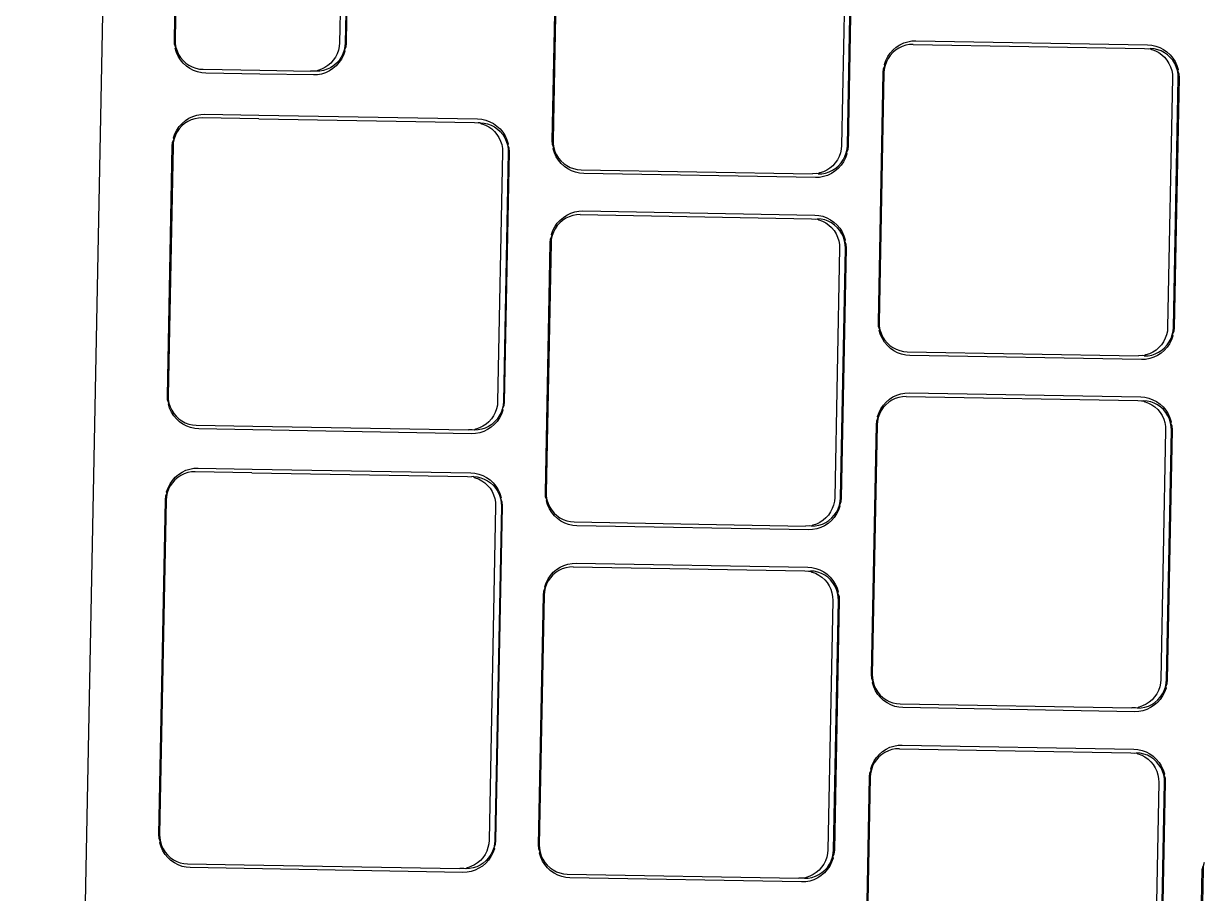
# Model space of a CAD drawing. Header units: millimetres. Extents: x -9564 to 100156, y -26854 to 24346.
# Drawn here: x 72390.7 to 72446.6, y -20660.9 to -20619.7 of the extents above; entities that cross this region are included whole.
import ezdxf

# ---------------------------------------------------------------- set-up
doc = ezdxf.new("R2010")
doc.units = ezdxf.units.MM
doc.header["$LTSCALE"] = 100
doc.layers.add('Muebles', color=112, linetype='Continuous')

msp = doc.modelspace()

# ---------------------------------------------------------------- linework, layer by layer
at = {"layer": 'Muebles'}
for p, q in [((72390.722, -20812.073), (72395.325, -20575.923)), ((72397.86, -20620.522), (72398.091, -20608.705)), ((72398.126, -20608.711), (72397.895, -20620.516)), ((72405.912, -20608.848), (72405.682, -20620.654)), ((72406.185, -20608.853), (72405.955, -20620.659)), ((72406.221, -20608.848), (72405.99, -20620.665)), ((72415.757, -20625.279), (72415.987, -20613.461)), ((72416.022, -20613.468), (72415.792, -20625.273)), ((72429.686, -20613.709), (72429.456, -20625.514)), ((72429.729, -20625.519), (72429.959, -20613.714)), ((72429.994, -20613.709), (72429.764, -20625.526)), ((72397.869, -20620.719), (72397.86, -20620.522)), ((72397.935, -20620.873), (72397.869, -20620.719)), ((72397.895, -20620.516), (72397.903, -20620.696)), ((72397.903, -20620.696), (72397.935, -20620.873)), ((72405.682, -20620.654), (72405.667, -20620.833)), ((72405.955, -20620.659), (72405.94, -20620.838)), ((72405.99, -20620.665), (72405.974, -20620.862)), ((72432.048, -20620.862), (72432.216, -20620.753)), ((72432.216, -20620.753), (72432.397, -20620.667)), ((72432.491, -20620.774), (72432.322, -20620.829)), ((72432.397, -20620.667), (72432.587, -20620.605)), ((72432.665, -20620.742), (72432.491, -20620.774)), ((72432.587, -20620.605), (72432.783, -20620.569)), ((72432.841, -20620.734), (72432.665, -20620.742)), ((72432.783, -20620.569), (72432.976, -20620.559)), ((72432.841, -20620.734), (72443.802, -20620.927)), ((72432.976, -20620.559), (72443.947, -20620.753)), ((72443.947, -20620.753), (72444.14, -20620.769)), ((72444.14, -20620.769), (72444.335, -20620.812)), ((72397.904, -20620.919), (72397.935, -20620.873)), ((72397.965, -20621.112), (72397.904, -20620.919)), ((72397.935, -20620.873), (72397.988, -20621.044)), ((72398.049, -20621.295), (72397.965, -20621.112)), ((72397.988, -20621.044), (72398.063, -20621.206)), ((72398.157, -20621.466), (72398.049, -20621.295)), ((72398.063, -20621.206), (72398.158, -20621.357)), ((72405.488, -20621.337), (72405.387, -20621.485)), ((72405.569, -20621.178), (72405.488, -20621.337)), ((72405.629, -20621.008), (72405.569, -20621.178)), ((72405.667, -20620.833), (72405.629, -20621.008)), ((72405.761, -20621.342), (72405.66, -20621.49)), ((72405.842, -20621.182), (72405.761, -20621.342)), ((72405.863, -20621.251), (72405.771, -20621.432)), ((72405.902, -20621.013), (72405.842, -20621.182)), ((72405.931, -20621.06), (72405.863, -20621.251)), ((72405.94, -20620.838), (72405.902, -20621.013)), ((72405.974, -20620.862), (72405.902, -20621.013)), ((72405.902, -20621.013), (72405.931, -20621.06)), ((72431.555, -20621.49), (72431.647, -20621.31)), ((72431.647, -20621.31), (72431.761, -20621.143)), ((72431.759, -20621.252), (72431.657, -20621.4)), ((72431.878, -20621.119), (72431.759, -20621.252)), ((72431.761, -20621.143), (72431.896, -20620.993)), ((72432.013, -20621.003), (72431.878, -20621.119)), ((72431.896, -20620.993), (72432.048, -20620.862)), ((72432.162, -20620.906), (72432.013, -20621.003)), ((72432.322, -20620.829), (72432.162, -20620.906)), ((72443.802, -20620.927), (72443.978, -20620.942)), ((72443.978, -20620.942), (72444.075, -20620.932)), ((72444.251, -20620.947), (72444.075, -20620.932)), ((72444.075, -20620.932), (72444.151, -20620.98)), ((72444.151, -20620.98), (72444.317, -20621.041)), ((72444.424, -20620.985), (72444.251, -20620.947)), ((72444.317, -20621.041), (72444.474, -20621.123)), ((72444.335, -20620.812), (72444.522, -20620.88)), ((72444.59, -20621.045), (72444.424, -20620.985)), ((72444.474, -20621.123), (72444.619, -20621.225)), ((72444.522, -20620.88), (72444.699, -20620.973)), ((72444.747, -20621.128), (72444.59, -20621.045)), ((72444.619, -20621.225), (72444.75, -20621.346)), ((72444.699, -20620.973), (72444.862, -20621.088)), ((72444.892, -20621.23), (72444.747, -20621.128)), ((72444.75, -20621.346), (72444.864, -20621.483)), ((72444.862, -20621.088), (72445.01, -20621.225)), ((72445.023, -20621.351), (72444.892, -20621.23)), ((72445.01, -20621.225), (72445.138, -20621.379)), ((72398.286, -20621.621), (72398.157, -20621.466)), ((72398.158, -20621.357), (72398.272, -20621.494)), ((72398.272, -20621.494), (72398.403, -20621.615)), ((72398.433, -20621.757), (72398.286, -20621.621)), ((72398.403, -20621.615), (72398.548, -20621.718)), ((72398.596, -20621.872), (72398.433, -20621.757)), ((72398.548, -20621.718), (72398.705, -20621.8)), ((72398.773, -20621.965), (72398.596, -20621.872)), ((72398.705, -20621.8), (72398.871, -20621.861)), ((72398.871, -20621.861), (72399.044, -20621.899)), ((72399.044, -20621.899), (72399.22, -20621.914)), ((72404.823, -20621.908), (72404.655, -20621.963)), ((72404.983, -20621.831), (72404.823, -20621.908)), ((72405.132, -20621.734), (72404.983, -20621.831)), ((72405.256, -20621.836), (72405.096, -20621.913)), ((72405.267, -20621.618), (72405.132, -20621.734)), ((72405.37, -20621.879), (72405.202, -20621.989)), ((72405.405, -20621.739), (72405.256, -20621.836)), ((72405.387, -20621.485), (72405.267, -20621.618)), ((72405.522, -20621.748), (72405.37, -20621.879)), ((72405.541, -20621.623), (72405.405, -20621.739)), ((72405.657, -20621.598), (72405.522, -20621.748)), ((72405.66, -20621.49), (72405.541, -20621.623)), ((72405.771, -20621.432), (72405.657, -20621.598)), ((72431.428, -20622.077), (72431.445, -20621.88)), ((72431.445, -20621.88), (72431.516, -20621.728)), ((72431.478, -20621.904), (72431.463, -20622.083)), ((72431.516, -20621.728), (72431.478, -20621.904)), ((72431.487, -20621.682), (72431.555, -20621.49)), ((72431.516, -20621.728), (72431.487, -20621.682)), ((72431.576, -20621.559), (72431.516, -20621.728)), ((72431.657, -20621.4), (72431.576, -20621.559)), ((72444.864, -20621.483), (72444.959, -20621.634)), ((72444.959, -20621.634), (72445.034, -20621.797)), ((72445.137, -20621.488), (72445.023, -20621.351)), ((72445.034, -20621.797), (72445.088, -20621.968)), ((72445.232, -20621.639), (72445.137, -20621.488)), ((72445.138, -20621.379), (72445.246, -20621.55)), ((72445.307, -20621.802), (72445.232, -20621.639)), ((72445.246, -20621.55), (72445.33, -20621.733)), ((72445.361, -20621.973), (72445.307, -20621.802)), ((72445.33, -20621.733), (72445.391, -20621.927)), ((72398.961, -20622.033), (72398.773, -20621.965)), ((72399.155, -20622.076), (72398.961, -20622.033)), ((72399.348, -20622.092), (72399.155, -20622.076)), ((72399.22, -20621.914), (72401.907, -20621.961)), ((72401.904, -20622.138), (72399.348, -20622.092)), ((72404.442, -20622.182), (72401.904, -20622.138)), ((72401.907, -20621.961), (72404.304, -20622.003)), ((72404.481, -20621.995), (72404.304, -20622.003)), ((72404.636, -20622.173), (72404.442, -20622.182)), ((72404.577, -20622.008), (72404.481, -20621.995)), ((72404.655, -20621.963), (72404.577, -20622.008)), ((72404.754, -20621.999), (72404.577, -20622.008)), ((72404.832, -20622.137), (72404.636, -20622.173)), ((72404.928, -20621.967), (72404.754, -20621.999)), ((72405.022, -20622.075), (72404.832, -20622.137)), ((72405.096, -20621.913), (72404.928, -20621.967)), ((72405.202, -20621.989), (72405.022, -20622.075)), ((72431.198, -20633.894), (72431.428, -20622.077)), ((72431.463, -20622.083), (72431.233, -20633.888)), ((72445.127, -20622.324), (72444.897, -20634.129)), ((72445.088, -20621.968), (72445.119, -20622.145)), ((72445.119, -20622.145), (72445.127, -20622.324)), ((72445.17, -20634.134), (72445.4, -20622.329)), ((72445.435, -20622.324), (72445.205, -20634.141)), ((72445.391, -20621.927), (72445.361, -20621.973)), ((72445.392, -20622.149), (72445.361, -20621.973)), ((72445.361, -20621.973), (72445.426, -20622.127)), ((72445.4, -20622.329), (72445.392, -20622.149)), ((72445.426, -20622.127), (72445.435, -20622.324)), ((72398.731, -20624.145), (72398.921, -20624.083)), ((72398.921, -20624.083), (72399.117, -20624.047)), ((72399.117, -20624.047), (72399.31, -20624.038)), ((72399.31, -20624.038), (72401.866, -20624.083)), ((72401.866, -20624.083), (72412.221, -20624.265)), ((72397.981, -20624.788), (72398.096, -20624.622)), ((72398.212, -20624.597), (72398.093, -20624.73)), ((72398.096, -20624.622), (72398.23, -20624.472)), ((72398.347, -20624.481), (72398.212, -20624.597)), ((72398.23, -20624.472), (72398.383, -20624.341)), ((72398.496, -20624.384), (72398.347, -20624.481)), ((72398.383, -20624.341), (72398.55, -20624.231)), ((72398.656, -20624.307), (72398.496, -20624.384)), ((72398.55, -20624.231), (72398.731, -20624.145)), ((72398.825, -20624.252), (72398.656, -20624.307)), ((72398.999, -20624.22), (72398.825, -20624.252)), ((72399.176, -20624.212), (72398.999, -20624.22)), ((72401.862, -20624.259), (72399.176, -20624.212)), ((72401.862, -20624.259), (72412.075, -20624.439)), ((72412.075, -20624.439), (72412.252, -20624.454)), ((72412.221, -20624.265), (72412.414, -20624.282)), ((72412.348, -20624.444), (72412.252, -20624.454)), ((72412.348, -20624.444), (72412.525, -20624.459)), ((72412.348, -20624.444), (72412.424, -20624.492)), ((72412.414, -20624.282), (72412.608, -20624.324)), ((72412.424, -20624.492), (72412.591, -20624.553)), ((72412.525, -20624.459), (72412.697, -20624.497)), ((72412.591, -20624.553), (72412.748, -20624.635)), ((72412.608, -20624.324), (72412.795, -20624.393)), ((72412.697, -20624.497), (72412.864, -20624.558)), ((72412.748, -20624.635), (72412.893, -20624.738)), ((72412.795, -20624.393), (72412.972, -20624.485)), ((72412.864, -20624.558), (72413.021, -20624.64)), ((72412.972, -20624.485), (72413.136, -20624.601)), ((72413.021, -20624.64), (72413.166, -20624.742)), ((72413.136, -20624.601), (72413.283, -20624.737)), ((72397.779, -20625.358), (72397.85, -20625.207)), ((72397.85, -20625.207), (72397.812, -20625.382)), ((72397.822, -20625.16), (72397.89, -20624.969)), ((72397.85, -20625.207), (72397.822, -20625.16)), ((72397.91, -20625.038), (72397.85, -20625.207)), ((72397.89, -20624.969), (72397.981, -20624.788)), ((72397.992, -20624.878), (72397.91, -20625.038)), ((72398.093, -20624.73), (72397.992, -20624.878)), ((72412.893, -20624.738), (72413.023, -20624.858)), ((72413.023, -20624.858), (72413.137, -20624.996)), ((72413.137, -20624.996), (72413.233, -20625.147)), ((72413.166, -20624.742), (72413.296, -20624.863)), ((72413.233, -20625.147), (72413.308, -20625.309)), ((72413.283, -20624.737), (72413.412, -20624.892)), ((72413.296, -20624.863), (72413.41, -20625)), ((72413.41, -20625), (72413.506, -20625.151)), ((72413.412, -20624.892), (72413.519, -20625.062)), ((72413.506, -20625.151), (72413.581, -20625.314)), ((72413.519, -20625.062), (72413.604, -20625.246)), ((72413.604, -20625.246), (72413.664, -20625.439)), ((72397.532, -20637.372), (72397.762, -20625.555)), ((72397.797, -20625.561), (72397.567, -20637.367)), ((72397.762, -20625.555), (72397.779, -20625.358)), ((72397.812, -20625.382), (72397.797, -20625.561)), ((72413.308, -20625.309), (72413.361, -20625.48)), ((72413.361, -20625.48), (72413.392, -20625.657)), ((72413.392, -20625.657), (72413.4, -20625.836)), ((72413.581, -20625.314), (72413.634, -20625.485)), ((72413.664, -20625.439), (72413.634, -20625.485)), ((72413.634, -20625.485), (72413.665, -20625.662)), ((72413.634, -20625.485), (72413.7, -20625.639)), ((72413.665, -20625.662), (72413.673, -20625.841)), ((72413.7, -20625.639), (72413.708, -20625.836)), ((72415.766, -20625.476), (72415.757, -20625.279)), ((72415.831, -20625.63), (72415.766, -20625.476)), ((72415.792, -20625.273), (72415.8, -20625.453)), ((72415.8, -20625.453), (72415.831, -20625.63)), ((72415.801, -20625.675), (72415.831, -20625.63)), ((72415.861, -20625.869), (72415.801, -20625.675)), ((72415.831, -20625.63), (72415.885, -20625.801)), ((72415.885, -20625.801), (72415.96, -20625.963)), ((72429.441, -20625.693), (72429.403, -20625.869)), ((72429.456, -20625.514), (72429.441, -20625.693)), ((72429.676, -20625.874), (72429.714, -20625.698)), ((72429.747, -20625.722), (72429.676, -20625.874)), ((72429.714, -20625.698), (72429.729, -20625.519)), ((72429.764, -20625.526), (72429.747, -20625.722)), ((72413.4, -20625.836), (72413.17, -20637.642)), ((72413.673, -20625.841), (72413.443, -20637.647)), ((72413.708, -20625.836), (72413.478, -20637.653)), ((72415.946, -20626.052), (72415.861, -20625.869)), ((72416.054, -20626.223), (72415.946, -20626.052)), ((72415.96, -20625.963), (72416.055, -20626.114)), ((72416.182, -20626.378), (72416.054, -20626.223)), ((72416.055, -20626.114), (72416.169, -20626.251)), ((72416.169, -20626.251), (72416.3, -20626.372)), ((72416.33, -20626.514), (72416.182, -20626.378)), ((72416.3, -20626.372), (72416.445, -20626.474)), ((72429.16, -20626.345), (72429.041, -20626.478)), ((72429.262, -20626.198), (72429.16, -20626.345)), ((72429.343, -20626.038), (72429.262, -20626.198)), ((72429.314, -20626.483), (72429.433, -20626.35)), ((72429.403, -20625.869), (72429.343, -20626.038)), ((72429.545, -20626.292), (72429.431, -20626.459)), ((72429.433, -20626.35), (72429.535, -20626.203)), ((72429.535, -20626.203), (72429.616, -20626.043)), ((72429.637, -20626.112), (72429.545, -20626.292)), ((72429.616, -20626.043), (72429.676, -20625.874)), ((72429.705, -20625.921), (72429.637, -20626.112)), ((72429.676, -20625.874), (72429.705, -20625.921)), ((72416.493, -20626.629), (72416.33, -20626.514)), ((72416.445, -20626.474), (72416.602, -20626.557)), ((72416.67, -20626.722), (72416.493, -20626.629)), ((72416.602, -20626.557), (72416.768, -20626.617)), ((72416.857, -20626.79), (72416.67, -20626.722)), ((72416.768, -20626.617), (72416.941, -20626.656)), ((72417.052, -20626.833), (72416.857, -20626.79)), ((72416.941, -20626.656), (72417.117, -20626.67)), ((72417.245, -20626.849), (72417.052, -20626.833)), ((72417.117, -20626.67), (72428.078, -20626.864)), ((72428.216, -20627.043), (72417.245, -20626.849)), ((72428.254, -20626.855), (72428.078, -20626.864)), ((72428.351, -20626.869), (72428.254, -20626.855)), ((72428.428, -20626.823), (72428.351, -20626.869)), ((72428.351, -20626.869), (72428.527, -20626.86)), ((72428.597, -20626.768), (72428.428, -20626.823)), ((72428.527, -20626.86), (72428.701, -20626.828)), ((72428.757, -20626.692), (72428.597, -20626.768)), ((72428.795, -20626.936), (72428.605, -20626.997)), ((72428.701, -20626.828), (72428.87, -20626.773)), ((72428.906, -20626.594), (72428.757, -20626.692)), ((72428.976, -20626.849), (72428.795, -20626.936)), ((72428.87, -20626.773), (72429.03, -20626.697)), ((72429.041, -20626.478), (72428.906, -20626.594)), ((72429.144, -20626.74), (72428.976, -20626.849)), ((72429.03, -20626.697), (72429.179, -20626.599)), ((72429.296, -20626.609), (72429.144, -20626.74)), ((72429.179, -20626.599), (72429.314, -20626.483)), ((72429.431, -20626.459), (72429.296, -20626.609)), ((72428.409, -20627.033), (72428.216, -20627.043)), ((72428.605, -20626.997), (72428.409, -20627.033)), ((72415.996, -20629.206), (72416.13, -20629.056)), ((72416.247, -20629.066), (72416.112, -20629.182)), ((72416.13, -20629.056), (72416.283, -20628.925)), ((72416.396, -20628.968), (72416.247, -20629.066)), ((72416.283, -20628.925), (72416.451, -20628.816)), ((72416.556, -20628.892), (72416.396, -20628.968)), ((72416.451, -20628.816), (72416.631, -20628.729)), ((72416.725, -20628.837), (72416.556, -20628.892)), ((72416.631, -20628.729), (72416.821, -20628.668)), ((72416.899, -20628.805), (72416.725, -20628.837)), ((72416.821, -20628.668), (72417.017, -20628.631)), ((72417.076, -20628.796), (72416.899, -20628.805)), ((72417.017, -20628.631), (72417.21, -20628.622)), ((72417.076, -20628.796), (72428.036, -20628.99)), ((72417.21, -20628.622), (72428.182, -20628.816)), ((72428.036, -20628.99), (72428.212, -20629.005)), ((72428.182, -20628.816), (72428.374, -20628.832)), ((72428.212, -20629.005), (72428.309, -20628.994)), ((72428.485, -20629.009), (72428.309, -20628.994)), ((72428.309, -20628.994), (72428.385, -20629.043)), ((72428.374, -20628.832), (72428.569, -20628.875)), ((72428.385, -20629.043), (72428.551, -20629.103)), ((72428.658, -20629.047), (72428.485, -20629.009)), ((72428.551, -20629.103), (72428.708, -20629.186)), ((72428.569, -20628.875), (72428.756, -20628.943)), ((72428.824, -20629.108), (72428.658, -20629.047)), ((72428.756, -20628.943), (72428.933, -20629.036)), ((72428.981, -20629.19), (72428.824, -20629.108)), ((72428.933, -20629.036), (72429.097, -20629.151)), ((72429.097, -20629.151), (72429.244, -20629.287)), ((72415.722, -20629.744), (72415.79, -20629.553)), ((72415.81, -20629.622), (72415.75, -20629.791)), ((72415.79, -20629.553), (72415.882, -20629.373)), ((72415.892, -20629.462), (72415.81, -20629.622)), ((72415.882, -20629.373), (72415.996, -20629.206)), ((72415.993, -20629.315), (72415.892, -20629.462)), ((72416.112, -20629.182), (72415.993, -20629.315)), ((72428.708, -20629.186), (72428.853, -20629.288)), ((72428.853, -20629.288), (72428.984, -20629.409)), ((72429.126, -20629.293), (72428.981, -20629.19)), ((72428.984, -20629.409), (72429.098, -20629.546)), ((72429.098, -20629.546), (72429.193, -20629.697)), ((72429.257, -20629.414), (72429.126, -20629.293)), ((72429.193, -20629.697), (72429.268, -20629.859)), ((72429.244, -20629.287), (72429.372, -20629.442)), ((72429.371, -20629.551), (72429.257, -20629.414)), ((72429.466, -20629.702), (72429.371, -20629.551)), ((72429.372, -20629.442), (72429.48, -20629.613)), ((72429.541, -20629.864), (72429.466, -20629.702)), ((72429.48, -20629.613), (72429.565, -20629.796)), ((72415.432, -20641.956), (72415.662, -20630.139)), ((72415.697, -20630.146), (72415.467, -20641.951)), ((72415.662, -20630.139), (72415.679, -20629.943)), ((72415.679, -20629.943), (72415.75, -20629.791)), ((72415.712, -20629.967), (72415.697, -20630.146)), ((72415.75, -20629.791), (72415.712, -20629.967)), ((72415.75, -20629.791), (72415.722, -20629.744)), ((72429.268, -20629.859), (72429.322, -20630.031)), ((72429.322, -20630.031), (72429.353, -20630.207)), ((72429.353, -20630.207), (72429.361, -20630.387)), ((72429.595, -20630.035), (72429.541, -20629.864)), ((72429.565, -20629.796), (72429.625, -20629.989)), ((72429.625, -20629.989), (72429.595, -20630.035)), ((72429.626, -20630.212), (72429.595, -20630.035)), ((72429.595, -20630.035), (72429.66, -20630.189)), ((72429.634, -20630.392), (72429.626, -20630.212)), ((72429.66, -20630.189), (72429.669, -20630.386)), ((72429.361, -20630.387), (72429.131, -20642.192)), ((72429.404, -20642.197), (72429.634, -20630.392)), ((72429.669, -20630.386), (72429.439, -20642.203)), ((72431.207, -20634.091), (72431.198, -20633.894)), ((72431.272, -20634.245), (72431.207, -20634.091)), ((72431.233, -20633.888), (72431.241, -20634.068)), ((72431.241, -20634.068), (72431.272, -20634.245)), ((72444.897, -20634.129), (72444.882, -20634.308)), ((72445.155, -20634.313), (72445.17, -20634.134)), ((72445.205, -20634.141), (72445.188, -20634.337)), ((72431.242, -20634.29), (72431.272, -20634.245)), ((72431.302, -20634.484), (72431.242, -20634.29)), ((72431.272, -20634.245), (72431.325, -20634.416)), ((72431.387, -20634.667), (72431.302, -20634.484)), ((72431.325, -20634.416), (72431.401, -20634.578)), ((72431.494, -20634.838), (72431.387, -20634.667)), ((72431.401, -20634.578), (72431.496, -20634.729)), ((72431.496, -20634.729), (72431.61, -20634.866)), ((72444.783, -20634.653), (72444.702, -20634.813)), ((72444.844, -20634.484), (72444.783, -20634.653)), ((72444.882, -20634.308), (72444.844, -20634.484)), ((72444.975, -20634.818), (72445.057, -20634.658)), ((72445.077, -20634.727), (72444.985, -20634.907)), ((72445.057, -20634.658), (72445.117, -20634.489)), ((72445.145, -20634.536), (72445.077, -20634.727)), ((72445.117, -20634.489), (72445.155, -20634.313)), ((72445.188, -20634.337), (72445.117, -20634.489)), ((72445.117, -20634.489), (72445.145, -20634.536)), ((72431.623, -20634.993), (72431.494, -20634.838)), ((72431.61, -20634.866), (72431.74, -20634.987)), ((72431.77, -20635.129), (72431.623, -20634.993)), ((72431.74, -20634.987), (72431.885, -20635.09)), ((72431.934, -20635.244), (72431.77, -20635.129)), ((72431.885, -20635.09), (72432.043, -20635.172)), ((72432.111, -20635.337), (72431.934, -20635.244)), ((72432.043, -20635.172), (72432.209, -20635.233)), ((72432.209, -20635.233), (72432.382, -20635.271)), ((72432.382, -20635.271), (72432.558, -20635.286)), ((72432.558, -20635.286), (72443.518, -20635.479)), ((72444.198, -20635.307), (72444.037, -20635.383)), ((72444.347, -20635.21), (72444.198, -20635.307)), ((72444.311, -20635.388), (72444.471, -20635.312)), ((72444.482, -20635.094), (72444.347, -20635.21)), ((72444.471, -20635.312), (72444.62, -20635.214)), ((72444.601, -20634.961), (72444.482, -20635.094)), ((72444.737, -20635.224), (72444.584, -20635.355)), ((72444.702, -20634.813), (72444.601, -20634.961)), ((72444.62, -20635.214), (72444.755, -20635.098)), ((72444.871, -20635.074), (72444.737, -20635.224)), ((72444.755, -20635.098), (72444.874, -20634.965)), ((72444.985, -20634.907), (72444.871, -20635.074)), ((72444.874, -20634.965), (72444.975, -20634.818)), ((72432.298, -20635.405), (72432.111, -20635.337)), ((72432.492, -20635.448), (72432.298, -20635.405)), ((72432.685, -20635.464), (72432.492, -20635.448)), ((72443.657, -20635.658), (72432.685, -20635.464)), ((72443.695, -20635.47), (72443.518, -20635.479)), ((72443.85, -20635.648), (72443.657, -20635.658)), ((72443.791, -20635.484), (72443.695, -20635.47)), ((72443.869, -20635.438), (72443.791, -20635.484)), ((72443.791, -20635.484), (72443.968, -20635.475)), ((72444.046, -20635.612), (72443.85, -20635.648)), ((72444.037, -20635.383), (72443.869, -20635.438)), ((72443.968, -20635.475), (72444.142, -20635.443)), ((72444.236, -20635.551), (72444.046, -20635.612)), ((72444.142, -20635.443), (72444.311, -20635.388)), ((72444.416, -20635.464), (72444.236, -20635.551)), ((72444.584, -20635.355), (72444.416, -20635.464)), ((72397.541, -20637.569), (72397.532, -20637.372)), ((72397.567, -20637.367), (72397.575, -20637.546)), ((72397.575, -20637.546), (72397.606, -20637.723)), ((72431.571, -20637.671), (72431.723, -20637.54)), ((72431.723, -20637.54), (72431.891, -20637.431)), ((72431.997, -20637.507), (72431.837, -20637.583)), ((72431.891, -20637.431), (72432.072, -20637.344)), ((72432.166, -20637.452), (72431.997, -20637.507)), ((72432.072, -20637.344), (72432.261, -20637.283)), ((72432.34, -20637.42), (72432.166, -20637.452)), ((72432.261, -20637.283), (72432.457, -20637.247)), ((72432.516, -20637.411), (72432.34, -20637.42)), ((72432.457, -20637.247), (72432.651, -20637.237)), ((72432.516, -20637.411), (72443.477, -20637.605)), ((72432.651, -20637.237), (72443.622, -20637.431)), ((72443.622, -20637.431), (72443.815, -20637.447)), ((72443.815, -20637.447), (72444.009, -20637.49)), ((72444.009, -20637.49), (72444.197, -20637.558)), ((72397.606, -20637.723), (72397.541, -20637.569)), ((72397.576, -20637.769), (72397.606, -20637.723)), ((72397.636, -20637.962), (72397.576, -20637.769)), ((72397.606, -20637.723), (72397.66, -20637.894)), ((72397.721, -20638.146), (72397.636, -20637.962)), ((72397.66, -20637.894), (72397.735, -20638.056)), ((72397.735, -20638.056), (72397.83, -20638.208)), ((72413.117, -20637.996), (72413.057, -20638.166)), ((72413.155, -20637.821), (72413.117, -20637.996)), ((72413.17, -20637.642), (72413.155, -20637.821)), ((72413.39, -20638.001), (72413.33, -20638.17)), ((72413.419, -20638.048), (72413.351, -20638.239)), ((72413.428, -20637.826), (72413.39, -20638.001)), ((72413.462, -20637.85), (72413.39, -20638.001)), ((72413.39, -20638.001), (72413.419, -20638.048)), ((72413.443, -20637.647), (72413.428, -20637.826)), ((72413.478, -20637.653), (72413.462, -20637.85)), ((72431.23, -20638.168), (72431.322, -20637.988)), ((72431.332, -20638.077), (72431.251, -20638.237)), ((72431.322, -20637.988), (72431.436, -20637.821)), ((72431.433, -20637.93), (72431.332, -20638.077)), ((72431.553, -20637.797), (72431.433, -20637.93)), ((72431.436, -20637.821), (72431.571, -20637.671)), ((72431.688, -20637.681), (72431.553, -20637.797)), ((72431.837, -20637.583), (72431.688, -20637.681)), ((72443.477, -20637.605), (72443.653, -20637.62)), ((72443.653, -20637.62), (72443.75, -20637.61)), ((72443.926, -20637.624), (72443.75, -20637.61)), ((72443.75, -20637.61), (72443.826, -20637.658)), ((72443.826, -20637.658), (72443.992, -20637.718)), ((72444.099, -20637.663), (72443.926, -20637.624)), ((72443.992, -20637.718), (72444.149, -20637.801)), ((72444.265, -20637.723), (72444.099, -20637.663)), ((72444.149, -20637.801), (72444.294, -20637.903)), ((72444.197, -20637.558), (72444.374, -20637.651)), ((72444.422, -20637.805), (72444.265, -20637.723)), ((72444.294, -20637.903), (72444.425, -20638.024)), ((72444.374, -20637.651), (72444.537, -20637.766)), ((72444.567, -20637.908), (72444.422, -20637.805)), ((72444.425, -20638.024), (72444.539, -20638.161)), ((72444.537, -20637.766), (72444.684, -20637.902)), ((72444.698, -20638.029), (72444.567, -20637.908)), ((72444.684, -20637.902), (72444.813, -20638.057)), ((72444.812, -20638.166), (72444.698, -20638.029)), ((72444.813, -20638.057), (72444.921, -20638.228)), ((72397.829, -20638.316), (72397.721, -20638.146)), ((72397.957, -20638.471), (72397.829, -20638.316)), ((72397.83, -20638.208), (72397.944, -20638.345)), ((72397.944, -20638.345), (72398.075, -20638.465)), ((72398.105, -20638.607), (72397.957, -20638.471)), ((72398.075, -20638.465), (72398.22, -20638.568)), ((72398.268, -20638.722), (72398.105, -20638.607)), ((72398.22, -20638.568), (72398.377, -20638.65)), ((72398.377, -20638.65), (72398.543, -20638.711)), ((72412.755, -20638.606), (72412.62, -20638.722)), ((72412.875, -20638.473), (72412.755, -20638.606)), ((72412.976, -20638.325), (72412.875, -20638.473)), ((72413.028, -20638.611), (72412.893, -20638.727)), ((72413.057, -20638.166), (72412.976, -20638.325)), ((72413.145, -20638.586), (72413.01, -20638.736)), ((72413.148, -20638.478), (72413.028, -20638.611)), ((72413.259, -20638.42), (72413.145, -20638.586)), ((72413.249, -20638.33), (72413.148, -20638.478)), ((72413.33, -20638.17), (72413.249, -20638.33)), ((72413.351, -20638.239), (72413.259, -20638.42)), ((72431.103, -20638.754), (72431.119, -20638.558)), ((72431.119, -20638.558), (72431.191, -20638.406)), ((72431.153, -20638.582), (72431.138, -20638.761)), ((72431.191, -20638.406), (72431.153, -20638.582)), ((72431.162, -20638.359), (72431.23, -20638.168)), ((72431.191, -20638.406), (72431.162, -20638.359)), ((72431.251, -20638.237), (72431.191, -20638.406)), ((72444.539, -20638.161), (72444.634, -20638.312)), ((72444.634, -20638.312), (72444.709, -20638.474)), ((72444.709, -20638.474), (72444.763, -20638.646)), ((72444.763, -20638.646), (72444.794, -20638.822)), ((72444.907, -20638.317), (72444.812, -20638.166)), ((72444.982, -20638.479), (72444.907, -20638.317)), ((72444.921, -20638.228), (72445.005, -20638.411)), ((72445.036, -20638.65), (72444.982, -20638.479)), ((72445.005, -20638.411), (72445.066, -20638.605)), ((72445.066, -20638.605), (72445.036, -20638.65)), ((72445.067, -20638.827), (72445.036, -20638.65)), ((72445.036, -20638.65), (72445.101, -20638.804)), ((72398.445, -20638.815), (72398.268, -20638.722)), ((72398.632, -20638.883), (72398.445, -20638.815)), ((72398.543, -20638.711), (72398.716, -20638.749)), ((72398.827, -20638.926), (72398.632, -20638.883)), ((72398.716, -20638.749), (72398.892, -20638.764)), ((72399.019, -20638.943), (72398.827, -20638.926)), ((72398.892, -20638.764), (72401.579, -20638.811)), ((72401.575, -20638.988), (72399.019, -20638.943)), ((72411.93, -20639.17), (72401.575, -20638.988)), ((72401.579, -20638.811), (72411.792, -20638.991)), ((72411.968, -20638.983), (72411.792, -20638.991)), ((72412.124, -20639.161), (72411.93, -20639.17)), ((72412.065, -20638.996), (72411.968, -20638.983)), ((72412.142, -20638.951), (72412.065, -20638.996)), ((72412.241, -20638.987), (72412.065, -20638.996)), ((72412.32, -20639.125), (72412.124, -20639.161)), ((72412.311, -20638.896), (72412.142, -20638.951)), ((72412.415, -20638.955), (72412.241, -20638.987)), ((72412.471, -20638.819), (72412.311, -20638.896)), ((72412.509, -20639.063), (72412.32, -20639.125)), ((72412.584, -20638.901), (72412.415, -20638.955)), ((72412.62, -20638.722), (72412.471, -20638.819)), ((72412.69, -20638.977), (72412.509, -20639.063)), ((72412.744, -20638.824), (72412.584, -20638.901)), ((72412.858, -20638.867), (72412.69, -20638.977)), ((72412.893, -20638.727), (72412.744, -20638.824)), ((72413.01, -20638.736), (72412.858, -20638.867)), ((72430.873, -20650.571), (72431.103, -20638.754)), ((72431.138, -20638.761), (72430.908, -20650.566)), ((72444.802, -20639.002), (72444.572, -20650.807)), ((72444.794, -20638.822), (72444.802, -20639.002)), ((72444.845, -20650.812), (72445.075, -20639.007)), ((72445.11, -20639.001), (72444.88, -20650.819)), ((72445.075, -20639.007), (72445.067, -20638.827)), ((72445.101, -20638.804), (72445.11, -20639.001)), ((72398.404, -20640.904), (72398.594, -20640.842)), ((72398.594, -20640.842), (72398.79, -20640.806)), ((72398.79, -20640.806), (72398.983, -20640.797)), ((72398.983, -20640.797), (72401.539, -20640.842)), ((72401.539, -20640.842), (72411.894, -20641.025)), ((72397.655, -20641.548), (72397.769, -20641.381)), ((72397.885, -20641.357), (72397.766, -20641.49)), ((72397.769, -20641.381), (72397.903, -20641.231)), ((72398.02, -20641.24), (72397.885, -20641.357)), ((72397.903, -20641.231), (72398.056, -20641.1)), ((72398.169, -20641.143), (72398.02, -20641.24)), ((72398.056, -20641.1), (72398.224, -20640.99)), ((72398.33, -20641.067), (72398.169, -20641.143)), ((72398.224, -20640.99), (72398.404, -20640.904)), ((72398.498, -20641.012), (72398.33, -20641.067)), ((72398.672, -20640.98), (72398.498, -20641.012)), ((72398.849, -20640.971), (72398.672, -20640.98)), ((72401.536, -20641.019), (72398.849, -20640.971)), ((72401.536, -20641.019), (72411.749, -20641.199)), ((72411.749, -20641.199), (72411.925, -20641.214)), ((72411.894, -20641.025), (72412.087, -20641.041)), ((72412.022, -20641.204), (72411.925, -20641.214)), ((72412.022, -20641.204), (72412.198, -20641.218)), ((72412.022, -20641.204), (72412.098, -20641.252)), ((72412.087, -20641.041), (72412.281, -20641.084)), ((72412.098, -20641.252), (72412.264, -20641.312)), ((72412.198, -20641.218), (72412.371, -20641.257)), ((72412.264, -20641.312), (72412.421, -20641.395)), ((72412.281, -20641.084), (72412.469, -20641.152)), ((72412.371, -20641.257), (72412.537, -20641.317)), ((72412.421, -20641.395), (72412.566, -20641.497)), ((72412.469, -20641.152), (72412.646, -20641.245)), ((72412.537, -20641.317), (72412.694, -20641.399)), ((72412.646, -20641.245), (72412.809, -20641.36)), ((72412.694, -20641.399), (72412.839, -20641.502)), ((72412.809, -20641.36), (72412.956, -20641.496)), ((72397.452, -20642.118), (72397.523, -20641.966)), ((72397.523, -20641.966), (72397.485, -20642.142)), ((72397.495, -20641.919), (72397.563, -20641.728)), ((72397.523, -20641.966), (72397.495, -20641.919)), ((72397.584, -20641.797), (72397.523, -20641.966)), ((72397.563, -20641.728), (72397.655, -20641.548)), ((72397.665, -20641.637), (72397.584, -20641.797)), ((72397.766, -20641.49), (72397.665, -20641.637)), ((72412.566, -20641.497), (72412.697, -20641.618)), ((72412.697, -20641.618), (72412.811, -20641.755)), ((72412.811, -20641.755), (72412.906, -20641.906)), ((72412.839, -20641.502), (72412.97, -20641.623)), ((72412.906, -20641.906), (72412.981, -20642.069)), ((72412.956, -20641.496), (72413.085, -20641.651)), ((72412.97, -20641.623), (72413.084, -20641.76)), ((72413.084, -20641.76), (72413.179, -20641.911)), ((72413.085, -20641.651), (72413.193, -20641.822)), ((72413.179, -20641.911), (72413.254, -20642.073)), ((72413.193, -20641.822), (72413.277, -20642.005)), ((72413.277, -20642.005), (72413.338, -20642.199)), ((72415.441, -20642.153), (72415.432, -20641.956)), ((72415.467, -20641.951), (72415.475, -20642.131)), ((72397.127, -20658.147), (72397.435, -20642.314)), ((72397.47, -20642.321), (72397.162, -20658.142)), ((72397.435, -20642.314), (72397.452, -20642.118)), ((72397.485, -20642.142), (72397.47, -20642.321)), ((72412.981, -20642.069), (72413.034, -20642.24)), ((72413.034, -20642.24), (72413.066, -20642.416)), ((72413.066, -20642.416), (72413.074, -20642.596)), ((72413.254, -20642.073), (72413.308, -20642.244)), ((72413.338, -20642.199), (72413.308, -20642.244)), ((72413.308, -20642.244), (72413.339, -20642.421)), ((72413.308, -20642.244), (72413.373, -20642.398)), ((72413.339, -20642.421), (72413.347, -20642.601)), ((72413.373, -20642.398), (72413.382, -20642.595)), ((72415.506, -20642.307), (72415.441, -20642.153)), ((72415.475, -20642.131), (72415.506, -20642.307)), ((72415.476, -20642.353), (72415.506, -20642.307)), ((72415.536, -20642.546), (72415.476, -20642.353)), ((72415.506, -20642.307), (72415.56, -20642.478)), ((72415.621, -20642.73), (72415.536, -20642.546)), ((72415.56, -20642.478), (72415.635, -20642.641)), ((72429.078, -20642.547), (72429.018, -20642.716)), ((72429.116, -20642.371), (72429.078, -20642.547)), ((72429.131, -20642.192), (72429.116, -20642.371)), ((72429.291, -20642.721), (72429.351, -20642.552)), ((72429.351, -20642.552), (72429.389, -20642.376)), ((72429.422, -20642.4), (72429.351, -20642.552)), ((72429.351, -20642.552), (72429.379, -20642.598)), ((72429.389, -20642.376), (72429.404, -20642.197)), ((72429.439, -20642.203), (72429.422, -20642.4)), ((72413.074, -20642.596), (72412.765, -20658.417)), ((72413.347, -20642.601), (72413.038, -20658.422)), ((72413.382, -20642.595), (72413.073, -20658.428)), ((72415.729, -20642.901), (72415.621, -20642.73)), ((72415.635, -20642.641), (72415.73, -20642.792)), ((72415.857, -20643.055), (72415.729, -20642.901)), ((72415.73, -20642.792), (72415.844, -20642.929)), ((72415.844, -20642.929), (72415.975, -20643.05)), ((72416.005, -20643.191), (72415.857, -20643.055)), ((72415.975, -20643.05), (72416.12, -20643.152)), ((72428.835, -20643.023), (72428.716, -20643.156)), ((72428.936, -20642.876), (72428.835, -20643.023)), ((72429.018, -20642.716), (72428.936, -20642.876)), ((72429.105, -20643.137), (72428.971, -20643.287)), ((72428.989, -20643.161), (72429.108, -20643.028)), ((72429.22, -20642.97), (72429.105, -20643.137)), ((72429.108, -20643.028), (72429.209, -20642.88)), ((72429.209, -20642.88), (72429.291, -20642.721)), ((72429.312, -20642.789), (72429.22, -20642.97)), ((72429.379, -20642.598), (72429.312, -20642.789)), ((72416.168, -20643.307), (72416.005, -20643.191)), ((72416.12, -20643.152), (72416.277, -20643.235)), ((72416.345, -20643.4), (72416.168, -20643.307)), ((72416.277, -20643.235), (72416.443, -20643.295)), ((72416.532, -20643.468), (72416.345, -20643.4)), ((72416.443, -20643.295), (72416.616, -20643.333)), ((72416.727, -20643.511), (72416.532, -20643.468)), ((72416.616, -20643.333), (72416.792, -20643.348)), ((72416.92, -20643.527), (72416.727, -20643.511)), ((72416.792, -20643.348), (72427.752, -20643.542)), ((72427.891, -20643.721), (72416.92, -20643.527)), ((72427.929, -20643.533), (72427.752, -20643.542)), ((72428.026, -20643.546), (72427.929, -20643.533)), ((72428.103, -20643.501), (72428.026, -20643.546)), ((72428.026, -20643.546), (72428.202, -20643.538)), ((72428.28, -20643.675), (72428.084, -20643.711)), ((72428.272, -20643.446), (72428.103, -20643.501)), ((72428.202, -20643.538), (72428.376, -20643.506)), ((72428.432, -20643.369), (72428.272, -20643.446)), ((72428.47, -20643.613), (72428.28, -20643.675)), ((72428.376, -20643.506), (72428.545, -20643.451)), ((72428.581, -20643.272), (72428.432, -20643.369)), ((72428.651, -20643.527), (72428.47, -20643.613)), ((72428.545, -20643.451), (72428.705, -20643.374)), ((72428.716, -20643.156), (72428.581, -20643.272)), ((72428.818, -20643.418), (72428.651, -20643.527)), ((72428.705, -20643.374), (72428.854, -20643.277)), ((72428.971, -20643.287), (72428.818, -20643.418)), ((72428.854, -20643.277), (72428.989, -20643.161)), ((72428.084, -20643.711), (72427.891, -20643.721)), ((72416.306, -20645.407), (72416.496, -20645.345)), ((72416.496, -20645.345), (72416.692, -20645.309)), ((72416.692, -20645.309), (72416.885, -20645.3)), ((72416.885, -20645.3), (72427.857, -20645.493)), ((72415.556, -20646.05), (72415.671, -20645.884)), ((72415.787, -20645.859), (72415.668, -20645.992)), ((72415.671, -20645.884), (72415.805, -20645.734)), ((72415.922, -20645.743), (72415.787, -20645.859)), ((72415.805, -20645.734), (72415.958, -20645.603)), ((72416.071, -20645.646), (72415.922, -20645.743)), ((72415.958, -20645.603), (72416.126, -20645.493)), ((72416.231, -20645.569), (72416.071, -20645.646)), ((72416.126, -20645.493), (72416.306, -20645.407)), ((72416.4, -20645.515), (72416.231, -20645.569)), ((72416.574, -20645.483), (72416.4, -20645.515)), ((72416.751, -20645.474), (72416.574, -20645.483)), ((72416.751, -20645.474), (72427.711, -20645.667)), ((72427.711, -20645.667), (72427.887, -20645.682)), ((72427.857, -20645.493), (72428.049, -20645.51)), ((72427.887, -20645.682), (72427.984, -20645.672)), ((72428.16, -20645.687), (72427.984, -20645.672)), ((72427.984, -20645.672), (72428.06, -20645.72)), ((72428.049, -20645.51), (72428.244, -20645.553)), ((72428.06, -20645.72), (72428.226, -20645.781)), ((72428.333, -20645.725), (72428.16, -20645.687)), ((72428.226, -20645.781), (72428.383, -20645.863)), ((72428.244, -20645.553), (72428.431, -20645.621)), ((72428.499, -20645.786), (72428.333, -20645.725)), ((72428.383, -20645.863), (72428.528, -20645.966)), ((72428.431, -20645.621), (72428.608, -20645.714)), ((72428.656, -20645.868), (72428.499, -20645.786)), ((72428.608, -20645.714), (72428.771, -20645.829)), ((72428.801, -20645.971), (72428.656, -20645.868)), ((72428.771, -20645.829), (72428.919, -20645.965)), ((72415.354, -20646.62), (72415.425, -20646.469)), ((72415.425, -20646.469), (72415.387, -20646.644)), ((72415.397, -20646.422), (72415.465, -20646.231)), ((72415.425, -20646.469), (72415.397, -20646.422)), ((72415.485, -20646.3), (72415.425, -20646.469)), ((72415.465, -20646.231), (72415.556, -20646.05)), ((72415.567, -20646.14), (72415.485, -20646.3)), ((72415.668, -20645.992), (72415.567, -20646.14)), ((72428.528, -20645.966), (72428.659, -20646.086)), ((72428.659, -20646.086), (72428.773, -20646.224)), ((72428.773, -20646.224), (72428.868, -20646.375)), ((72428.932, -20646.091), (72428.801, -20645.971)), ((72428.868, -20646.375), (72428.943, -20646.537)), ((72428.919, -20645.965), (72429.047, -20646.12)), ((72429.046, -20646.228), (72428.932, -20646.091)), ((72429.141, -20646.379), (72429.046, -20646.228)), ((72429.047, -20646.12), (72429.155, -20646.29)), ((72429.216, -20646.542), (72429.141, -20646.379)), ((72429.155, -20646.29), (72429.24, -20646.474)), ((72429.24, -20646.474), (72429.3, -20646.667)), ((72415.107, -20658.634), (72415.337, -20646.817)), ((72415.372, -20646.823), (72415.142, -20658.629)), ((72415.337, -20646.817), (72415.354, -20646.62)), ((72415.387, -20646.644), (72415.372, -20646.823)), ((72428.943, -20646.537), (72428.997, -20646.708)), ((72428.997, -20646.708), (72429.028, -20646.885)), ((72429.028, -20646.885), (72429.036, -20647.064)), ((72429.27, -20646.713), (72429.216, -20646.542)), ((72429.3, -20646.667), (72429.27, -20646.713)), ((72429.301, -20646.89), (72429.27, -20646.713)), ((72429.27, -20646.713), (72429.335, -20646.867)), ((72429.309, -20647.069), (72429.301, -20646.89)), ((72429.335, -20646.867), (72429.344, -20647.064)), ((72429.036, -20647.064), (72428.806, -20658.87)), ((72429.079, -20658.875), (72429.309, -20647.069)), ((72429.344, -20647.064), (72429.114, -20658.881)), ((72430.881, -20650.768), (72430.873, -20650.571)), ((72430.947, -20650.922), (72430.881, -20650.768)), ((72430.908, -20650.566), (72430.916, -20650.746)), ((72430.916, -20650.746), (72430.947, -20650.922)), ((72430.917, -20650.968), (72430.947, -20650.922)), ((72430.947, -20650.922), (72431, -20651.094)), ((72444.572, -20650.807), (72444.556, -20650.986)), ((72444.83, -20650.991), (72444.845, -20650.812)), ((72444.88, -20650.819), (72444.863, -20651.015)), ((72430.977, -20651.162), (72430.917, -20650.968)), ((72431.062, -20651.345), (72430.977, -20651.162)), ((72431, -20651.094), (72431.075, -20651.256)), ((72431.169, -20651.516), (72431.062, -20651.345)), ((72431.075, -20651.256), (72431.171, -20651.407)), ((72431.298, -20651.67), (72431.169, -20651.516)), ((72431.171, -20651.407), (72431.285, -20651.544)), ((72444.377, -20651.491), (72444.276, -20651.638)), ((72444.458, -20651.331), (72444.377, -20651.491)), ((72444.519, -20651.162), (72444.458, -20651.331)), ((72444.556, -20650.986), (72444.519, -20651.162)), ((72444.549, -20651.643), (72444.65, -20651.495)), ((72444.65, -20651.495), (72444.731, -20651.336)), ((72444.752, -20651.405), (72444.66, -20651.585)), ((72444.731, -20651.336), (72444.792, -20651.167)), ((72444.82, -20651.214), (72444.752, -20651.405)), ((72444.792, -20651.167), (72444.83, -20650.991)), ((72444.863, -20651.015), (72444.792, -20651.167)), ((72444.792, -20651.167), (72444.82, -20651.214)), ((72431.285, -20651.544), (72431.415, -20651.665)), ((72431.445, -20651.807), (72431.298, -20651.67)), ((72431.415, -20651.665), (72431.56, -20651.767)), ((72431.609, -20651.922), (72431.445, -20651.807)), ((72431.56, -20651.767), (72431.717, -20651.85)), ((72431.786, -20652.015), (72431.609, -20651.922)), ((72431.717, -20651.85), (72431.884, -20651.91)), ((72431.973, -20652.083), (72431.786, -20652.015)), ((72431.884, -20651.91), (72432.056, -20651.948)), ((72432.056, -20651.948), (72432.233, -20651.963)), ((72432.233, -20651.963), (72443.193, -20652.157)), ((72443.712, -20652.061), (72443.544, -20652.116)), ((72443.873, -20651.985), (72443.712, -20652.061)), ((72443.817, -20652.121), (72443.985, -20652.066)), ((72444.021, -20651.887), (72443.873, -20651.985)), ((72443.985, -20652.066), (72444.146, -20651.989)), ((72444.157, -20651.771), (72444.021, -20651.887)), ((72444.259, -20652.033), (72444.091, -20652.142)), ((72444.146, -20651.989), (72444.295, -20651.892)), ((72444.276, -20651.638), (72444.157, -20651.771)), ((72444.412, -20651.902), (72444.259, -20652.033)), ((72444.295, -20651.892), (72444.43, -20651.776)), ((72444.546, -20651.752), (72444.412, -20651.902)), ((72444.43, -20651.776), (72444.549, -20651.643)), ((72444.66, -20651.585), (72444.546, -20651.752)), ((72432.167, -20652.126), (72431.973, -20652.083)), ((72432.36, -20652.142), (72432.167, -20652.126)), ((72443.332, -20652.336), (72432.36, -20652.142)), ((72443.37, -20652.148), (72443.193, -20652.157)), ((72443.525, -20652.326), (72443.332, -20652.336)), ((72443.466, -20652.161), (72443.37, -20652.148)), ((72443.544, -20652.116), (72443.466, -20652.161)), ((72443.466, -20652.161), (72443.643, -20652.153)), ((72443.721, -20652.29), (72443.525, -20652.326)), ((72443.643, -20652.153), (72443.817, -20652.121)), ((72443.911, -20652.229), (72443.721, -20652.29)), ((72444.091, -20652.142), (72443.911, -20652.229)), ((72431.246, -20654.349), (72431.398, -20654.218)), ((72431.512, -20654.261), (72431.363, -20654.358)), ((72431.398, -20654.218), (72431.566, -20654.108)), ((72431.672, -20654.185), (72431.512, -20654.261)), ((72431.566, -20654.108), (72431.747, -20654.022)), ((72431.84, -20654.13), (72431.672, -20654.185)), ((72431.747, -20654.022), (72431.936, -20653.96)), ((72432.015, -20654.098), (72431.84, -20654.13)), ((72431.936, -20653.96), (72432.132, -20653.924)), ((72432.191, -20654.089), (72432.015, -20654.098)), ((72432.132, -20653.924), (72432.326, -20653.915)), ((72432.191, -20654.089), (72443.152, -20654.283)), ((72432.326, -20653.915), (72443.297, -20654.108)), ((72443.152, -20654.283), (72443.328, -20654.297)), ((72443.297, -20654.108), (72443.49, -20654.125)), ((72443.328, -20654.297), (72443.425, -20654.287)), ((72443.601, -20654.302), (72443.425, -20654.287)), ((72443.425, -20654.287), (72443.501, -20654.335)), ((72443.49, -20654.125), (72443.684, -20654.168)), ((72443.774, -20654.34), (72443.601, -20654.302)), ((72443.684, -20654.168), (72443.872, -20654.236)), ((72443.872, -20654.236), (72444.049, -20654.329)), ((72430.837, -20655.037), (72430.905, -20654.846)), ((72430.905, -20654.846), (72430.997, -20654.666)), ((72431.007, -20654.755), (72430.926, -20654.915)), ((72430.997, -20654.666), (72431.111, -20654.499)), ((72431.108, -20654.608), (72431.007, -20654.755)), ((72431.228, -20654.475), (72431.108, -20654.608)), ((72431.111, -20654.499), (72431.246, -20654.349)), ((72431.363, -20654.358), (72431.228, -20654.475)), ((72443.501, -20654.335), (72443.667, -20654.396)), ((72443.667, -20654.396), (72443.824, -20654.478)), ((72443.94, -20654.401), (72443.774, -20654.34)), ((72443.824, -20654.478), (72443.969, -20654.581)), ((72444.097, -20654.483), (72443.94, -20654.401)), ((72443.969, -20654.581), (72444.1, -20654.702)), ((72444.049, -20654.329), (72444.212, -20654.444)), ((72444.242, -20654.586), (72444.097, -20654.483)), ((72444.1, -20654.702), (72444.214, -20654.839)), ((72444.212, -20654.444), (72444.359, -20654.58)), ((72444.214, -20654.839), (72444.309, -20654.99)), ((72444.373, -20654.706), (72444.242, -20654.586)), ((72444.359, -20654.58), (72444.488, -20654.735)), ((72444.487, -20654.844), (72444.373, -20654.706)), ((72444.582, -20654.995), (72444.487, -20654.844)), ((72444.488, -20654.735), (72444.596, -20654.905)), ((72430.778, -20655.432), (72430.794, -20655.236)), ((72430.794, -20655.236), (72430.866, -20655.084)), ((72430.828, -20655.26), (72430.813, -20655.439)), ((72430.866, -20655.084), (72430.828, -20655.26)), ((72430.866, -20655.084), (72430.837, -20655.037)), ((72430.926, -20654.915), (72430.866, -20655.084)), ((72444.309, -20654.99), (72444.384, -20655.152)), ((72444.384, -20655.152), (72444.437, -20655.323)), ((72444.437, -20655.323), (72444.469, -20655.5)), ((72444.657, -20655.157), (72444.582, -20654.995)), ((72444.596, -20654.905), (72444.68, -20655.089)), ((72444.71, -20655.328), (72444.657, -20655.157)), ((72444.68, -20655.089), (72444.741, -20655.282)), ((72444.741, -20655.282), (72444.71, -20655.328)), ((72444.742, -20655.505), (72444.71, -20655.328)), ((72444.71, -20655.328), (72444.776, -20655.482)), ((72430.547, -20667.249), (72430.778, -20655.432)), ((72430.813, -20655.439), (72430.583, -20667.244)), ((72444.477, -20655.68), (72444.246, -20667.485)), ((72444.469, -20655.5), (72444.477, -20655.68)), ((72444.519, -20667.49), (72444.75, -20655.684)), ((72444.785, -20655.679), (72444.554, -20667.496)), ((72444.75, -20655.684), (72444.742, -20655.505)), ((72444.776, -20655.482), (72444.785, -20655.679)), ((72397.136, -20658.344), (72397.127, -20658.147)), ((72397.162, -20658.142), (72397.17, -20658.321)), ((72397.201, -20658.498), (72397.136, -20658.344)), ((72397.17, -20658.321), (72397.201, -20658.498)), ((72397.171, -20658.544), (72397.201, -20658.498)), ((72397.231, -20658.737), (72397.171, -20658.544)), ((72397.201, -20658.498), (72397.255, -20658.669)), ((72397.316, -20658.92), (72397.231, -20658.737)), ((72397.255, -20658.669), (72397.33, -20658.831)), ((72412.712, -20658.771), (72412.652, -20658.94)), ((72412.75, -20658.596), (72412.712, -20658.771)), ((72412.765, -20658.417), (72412.75, -20658.596)), ((72412.985, -20658.776), (72412.925, -20658.945)), ((72413.023, -20658.601), (72412.985, -20658.776)), ((72413.057, -20658.625), (72412.985, -20658.776)), ((72412.985, -20658.776), (72413.014, -20658.823)), ((72413.038, -20658.422), (72413.023, -20658.601)), ((72413.073, -20658.428), (72413.057, -20658.625)), ((72415.116, -20658.831), (72415.107, -20658.634)), ((72415.142, -20658.629), (72415.15, -20658.808)), ((72397.424, -20659.091), (72397.316, -20658.92)), ((72397.33, -20658.831), (72397.425, -20658.982)), ((72397.552, -20659.246), (72397.424, -20659.091)), ((72397.425, -20658.982), (72397.539, -20659.12)), ((72397.539, -20659.12), (72397.67, -20659.24)), ((72397.7, -20659.382), (72397.552, -20659.246)), ((72397.67, -20659.24), (72397.815, -20659.343)), ((72412.47, -20659.248), (72412.35, -20659.381)), ((72412.571, -20659.1), (72412.47, -20659.248)), ((72412.652, -20658.94), (72412.571, -20659.1)), ((72412.743, -20659.253), (72412.623, -20659.386)), ((72412.854, -20659.195), (72412.74, -20659.361)), ((72412.844, -20659.105), (72412.743, -20659.253)), ((72412.925, -20658.945), (72412.844, -20659.105)), ((72412.946, -20659.014), (72412.854, -20659.195)), ((72413.014, -20658.823), (72412.946, -20659.014)), ((72415.181, -20658.985), (72415.116, -20658.831)), ((72415.15, -20658.808), (72415.181, -20658.985)), ((72415.151, -20659.031), (72415.181, -20658.985)), ((72415.211, -20659.224), (72415.151, -20659.031)), ((72415.181, -20658.985), (72415.235, -20659.156)), ((72415.296, -20659.408), (72415.211, -20659.224)), ((72415.235, -20659.156), (72415.31, -20659.319)), ((72415.31, -20659.319), (72415.405, -20659.47)), ((72428.753, -20659.224), (72428.693, -20659.394)), ((72428.791, -20659.049), (72428.753, -20659.224)), ((72428.806, -20658.87), (72428.791, -20659.049)), ((72428.966, -20659.398), (72429.026, -20659.229)), ((72429.054, -20659.276), (72428.986, -20659.467)), ((72429.026, -20659.229), (72429.064, -20659.054)), ((72429.097, -20659.078), (72429.026, -20659.229)), ((72429.026, -20659.229), (72429.054, -20659.276)), ((72429.064, -20659.054), (72429.079, -20658.875)), ((72429.114, -20658.881), (72429.097, -20659.078)), ((72397.863, -20659.497), (72397.7, -20659.382)), ((72397.815, -20659.343), (72397.972, -20659.425)), ((72398.04, -20659.59), (72397.863, -20659.497)), ((72397.972, -20659.425), (72398.138, -20659.486)), ((72398.227, -20659.658), (72398.04, -20659.59)), ((72398.138, -20659.486), (72398.311, -20659.524)), ((72398.422, -20659.701), (72398.227, -20659.658)), ((72398.311, -20659.524), (72398.487, -20659.539)), ((72398.614, -20659.717), (72398.422, -20659.701)), ((72398.487, -20659.539), (72401.174, -20659.586)), ((72401.17, -20659.763), (72398.614, -20659.717)), ((72411.525, -20659.945), (72401.17, -20659.763)), ((72401.174, -20659.586), (72411.387, -20659.766)), ((72411.563, -20659.758), (72411.387, -20659.766)), ((72411.66, -20659.771), (72411.563, -20659.758)), ((72411.738, -20659.726), (72411.66, -20659.771)), ((72411.836, -20659.762), (72411.66, -20659.771)), ((72411.906, -20659.671), (72411.738, -20659.726)), ((72412.011, -20659.73), (72411.836, -20659.762)), ((72412.066, -20659.594), (72411.906, -20659.671)), ((72412.104, -20659.838), (72411.915, -20659.9)), ((72412.179, -20659.676), (72412.011, -20659.73)), ((72412.215, -20659.497), (72412.066, -20659.594)), ((72412.285, -20659.752), (72412.104, -20659.838)), ((72412.339, -20659.599), (72412.179, -20659.676)), ((72412.35, -20659.381), (72412.215, -20659.497)), ((72412.453, -20659.642), (72412.285, -20659.752)), ((72412.488, -20659.502), (72412.339, -20659.599)), ((72412.605, -20659.511), (72412.453, -20659.642)), ((72412.623, -20659.386), (72412.488, -20659.502)), ((72412.74, -20659.361), (72412.605, -20659.511)), ((72415.404, -20659.578), (72415.296, -20659.408)), ((72415.532, -20659.733), (72415.404, -20659.578)), ((72415.405, -20659.47), (72415.519, -20659.607)), ((72415.519, -20659.607), (72415.65, -20659.728)), ((72415.68, -20659.869), (72415.532, -20659.733)), ((72415.65, -20659.728), (72415.795, -20659.83)), ((72415.843, -20659.985), (72415.68, -20659.869)), ((72415.795, -20659.83), (72415.952, -20659.912)), ((72428.391, -20659.834), (72428.256, -20659.95)), ((72428.51, -20659.701), (72428.391, -20659.834)), ((72428.611, -20659.553), (72428.51, -20659.701)), ((72428.529, -20659.955), (72428.664, -20659.839)), ((72428.693, -20659.394), (72428.611, -20659.553)), ((72428.78, -20659.814), (72428.646, -20659.964)), ((72428.664, -20659.839), (72428.783, -20659.706)), ((72428.895, -20659.648), (72428.78, -20659.814)), ((72428.783, -20659.706), (72428.884, -20659.558)), ((72428.884, -20659.558), (72428.966, -20659.398)), ((72428.986, -20659.467), (72428.895, -20659.648)), ((72446.306, -20671.632), (72446.536, -20659.809)), ((72446.571, -20659.831), (72446.341, -20671.636)), ((72446.536, -20659.809), (72446.586, -20659.652)), ((72446.586, -20659.652), (72446.571, -20659.831)), ((72446.624, -20659.476), (72446.586, -20659.652)), ((72411.719, -20659.936), (72411.525, -20659.945)), ((72411.915, -20659.9), (72411.719, -20659.936)), ((72416.02, -20660.077), (72415.843, -20659.985)), ((72415.952, -20659.912), (72416.118, -20659.973)), ((72416.207, -20660.146), (72416.02, -20660.077)), ((72416.118, -20659.973), (72416.291, -20660.011)), ((72416.402, -20660.189), (72416.207, -20660.146)), ((72416.291, -20660.011), (72416.467, -20660.026)), ((72416.594, -20660.205), (72416.402, -20660.189)), ((72416.467, -20660.026), (72427.427, -20660.219)), ((72427.566, -20660.398), (72416.594, -20660.205)), ((72427.604, -20660.211), (72427.427, -20660.219)), ((72427.759, -20660.389), (72427.566, -20660.398)), ((72427.7, -20660.224), (72427.604, -20660.211)), ((72427.778, -20660.179), (72427.7, -20660.224)), ((72427.7, -20660.224), (72427.877, -20660.215)), ((72427.955, -20660.353), (72427.759, -20660.389)), ((72427.947, -20660.124), (72427.778, -20660.179)), ((72427.877, -20660.215), (72428.051, -20660.183)), ((72428.107, -20660.047), (72427.947, -20660.124)), ((72428.145, -20660.291), (72427.955, -20660.353)), ((72428.051, -20660.183), (72428.22, -20660.129)), ((72428.256, -20659.95), (72428.107, -20660.047)), ((72428.325, -20660.205), (72428.145, -20660.291)), ((72428.22, -20660.129), (72428.38, -20660.052)), ((72428.493, -20660.095), (72428.325, -20660.205)), ((72428.38, -20660.052), (72428.529, -20659.955)), ((72428.646, -20659.964), (72428.493, -20660.095))]:
    msp.add_line(p, q, dxfattribs=at)

doc.saveas('drawing.dxf')
